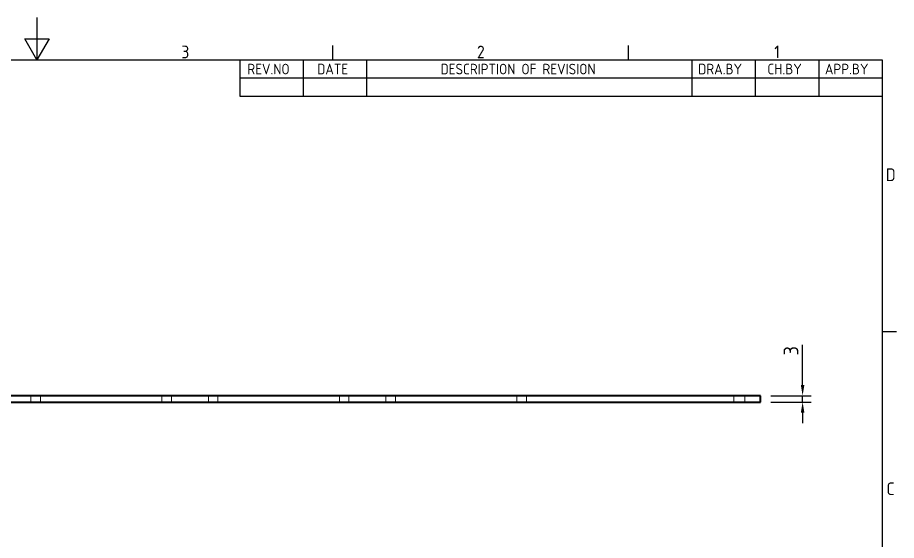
# Model space of a CAD drawing. Header units: millimetres. Extents: x 0 to 840, y 0 to 594.
# Drawn here: x 410.8 to 826.8, y 346.8 to 594 of the extents above; entities that cross this region are included whole.
import ezdxf

# ---------------------------------------------------------------- set-up
doc = ezdxf.new("R2010")
doc.units = ezdxf.units.MM
doc.header["$LTSCALE"] = 2
doc.linetypes.add('DASHED', pattern=[0.2067, 0.1654, -0.0413])
doc.layers.get('0').update_dxf_attribs({"color": 3, "lineweight": 25, "true_color": 0x00ff00})
for name, color, linetype, lineweight, true_color in [('가려진 것(ISO)', 2, 'DASHED', 18, 0xffff00), ('가시적인 것(ISO)', 3, 'Continuous', 40, 0x00ff00), ('기호(ISO)', 5, 'Continuous', 25, 0x0000ff), ('치수(ISO)', 2, 'Continuous', 25, 0xffff00)]:
    doc.layers.add(name, color=color, linetype=linetype, lineweight=lineweight, true_color=true_color)
doc.layers.add('경계(ISO)', color=7, linetype='Continuous', lineweight=25)
doc.styles.add('ISO ProportionalPSTEK', font='isocp.shx')
doc.styles.add('문자 텍스트_PSTEK_POSCO', font='isocp.shx')
doc.styles.add('치수 텍스트_PSTEK_POSCO', font='isocp.shx')
doc.dimstyles.new('치수_PSTEK_POSCO', dxfattribs={"dimscale": 2, "dimtxt": 3.5, "dimasz": 2.5, "dimexe": 2, "dimexo": 2.5, "dimgap": 1, "dimtad": 1, "dimrnd": 1e-08, "dimdsep": 46, "dimtxsty": '치수 텍스트_PSTEK_POSCO', "dimcen": 0.09, "dimdle": 10, "dimclrd": 7, "dimclre": 7, "dimclrt": 2, "dimadec": 1, "dimazin": 2, "dimtfac": 1, "dimtmove": 0, "dimatfit": 3, "dimfxl": 1, "dimtolj": 1, "dimlwd": -1, "dimlwe": -1, "dimarcsym": 0})

# ---------------------------------------------------------------- blocks, each defined once
blk = doc.blocks.new('경계 Default Border')
at = {"layer": '경계(ISO)'}
for p, q in [((280, 287.0000076293945), (280, 290.4000091552734)), ((350, 287.0000076293945), (350, 290.4000091552734)), ((410, 222.7499961853027), (413.4000015258789, 222.7499961853027))]:
    blk.add_line(p, q, dxfattribs=at)
at = {"layer": '경계(ISO)', "flags": 128}
for points in [[(210, 297.0000076293945), (210, 287.0000076293945), (207.1132469177246, 292.0000076293945), (212.8867530822754, 292.0000076293945), (210, 287.0000076293945)], [(10, 10), (10, 287.0000076293945), (410, 287.0000076293945), (410, 10), (10, 10)]]:
    blk.add_lwpolyline(points, dxfattribs=at)
at = {"layer": '경계(ISO)', "color": 2, "true_color": 0xffff00, "char_height": 3.00000011920929, "attachment_point": 7, "style": '문자 텍스트_PSTEK_POSCO'}
for s, insert in [('3', (244.1685395229535, 287.3713945155963)), ('2', (314.127739416884, 287.3713945155963)), ('1', (384.4860661041481, 287.4)), ('D', (410.878270202895, 258.3463944559917)), ('C', (411.0445395201643, 184.0963944559917))]:
    blk.add_mtext(s, dxfattribs=dict(at, insert=insert))
blk = doc.blocks.new('리비전 내역')
at = {"layer": '기호(ISO)'}
for p, q in [((258, 287.0000076293945), (410, 287.0000076293945)), ((258, 287.0000076293945), (258, 282.7200076293945)), ((273, 287.0000076293945), (273, 282.7200076293945)), ((288, 287.0000076293945), (288, 282.7200076293945)), ((365, 287.0000076293945), (365, 282.7200076293945)), ((380, 287.0000076293945), (380, 282.7200076293945)), ((395, 287.0000076293945), (395, 282.7200076293945)), ((410, 287.0000076293945), (410, 282.7200076293945)), ((258, 282.7200076293945), (410, 282.7200076293945)), ((258, 282.7200076293945), (258, 278.4400076293945)), ((273, 282.7200076293945), (273, 278.4400076293945)), ((288, 282.7200076293945), (288, 278.4400076293945)), ((365, 282.7200076293945), (365, 278.4400076293945)), ((380, 282.7200076293945), (380, 278.4400076293945)), ((395, 282.7200076293945), (395, 278.4400076293945)), ((410, 282.7200076293945), (410, 278.4400076293945)), ((258, 278.4400076293945), (410, 278.4400076293945))]:
    blk.add_line(p, q, dxfattribs=at)
at = {"layer": '기호(ISO)', "color": 2, "true_color": 0xffff00, "char_height": 2.5, "attachment_point": 7, "style": 'ISO ProportionalPSTEK'}
for s, insert in [('REV.NO', (259.7871163682308, 283.5831900503393)), ('DATE', (276.3142317728366, 283.5831900503393)), ('DESCRIPTION OF REVISION', (305.5070204333629, 283.5831900503393)), ('DRA.BY', (366.4757339553204, 283.5831900503393)), ('CH.BY', (382.8642915086117, 283.5831900503393)), ('APP.BY', (396.4777339604404, 283.5831900503393))]:
    blk.add_mtext(s, dxfattribs=dict(at, insert=insert))
blk = doc.blocks.new('*D38')
at = {"layer": 'Defpoints', "color": 0, "transparency": 16777216}
for p in [(762.3916487240447, 415.1879121175965), (762.3916487240447, 412.1879121175966), (782.3916487240448, 415.1879121175965)]:
    blk.add_point(p, dxfattribs=at)
at = {"layer": '치수(ISO)', "color": 7, "transparency": 16777216}
for p, q in [((782.3916487240448, 420.1879121175965), (782.3916487240448, 439.3067407422156)), ((767.3916487240447, 415.1879121175965), (786.3916487240448, 415.1879121175965)), ((767.3916487240447, 412.1879121175966), (786.3916487240448, 412.1879121175966)), ((782.3916487240448, 412.1879121175966), (782.3916487240448, 415.1879121175965)), ((782.3916487240448, 407.1879121175966), (782.3916487240448, 402.1879121175966))]:
    blk.add_line(p, q, dxfattribs=at)
for points in [[(781.5583153907114, 420.1879121175965), (783.2249820573782, 420.1879121175965), (782.3916487240448, 415.1879121175965)], [(781.5583153907114, 407.1879121175966), (783.2249820573782, 407.1879121175966), (782.3916487240448, 412.1879121175966)]]:
    blk.add_solid(points, dxfattribs=at)
at = {"layer": '치수(ISO)', "color": 2, "transparency": 16777216, "insert": (776.8916487240447, 434.2167912485546), "char_height": 7, "attachment_point": 4, "rotation": 90, "style": '치수 텍스트_PSTEK_POSCO'}
blk.add_mtext('\\A1;3', dxfattribs=at)

msp = doc.modelspace()

# ---------------------------------------------------------------- linework, layer by layer
at = {"layer": '가려진 것(ISO)'}
for p, q in [((417.1416487240447, 415.1879121175947), (417.1416487240447, 412.1879121175948)), ((421.6416487240448, 415.1879121175947), (421.6416487240448, 412.1879121175948)), ((479.1416487240448, 415.1879121175947), (479.1416487240448, 412.1879121175948)), ((483.6416487240447, 415.1879121175947), (483.6416487240447, 412.1879121175948)), ((501.1416487240447, 415.1879121175947), (501.1416487240447, 412.1879121175948)), ((505.6416487240448, 415.1879121175947), (505.6416487240448, 412.1879121175948)), ((563.1416487240448, 415.1879121175947), (563.1416487240448, 412.1879121175948)), ((567.6416487240447, 415.1879121175947), (567.6416487240447, 412.1879121175948)), ((585.1416487240448, 415.1879121175947), (585.1416487240448, 412.1879121175948)), ((589.6416487240448, 415.1879121175947), (589.6416487240448, 412.1879121175948)), ((647.1416487240448, 415.1879121175947), (647.1416487240448, 412.1879121175948)), ((651.6416487240449, 415.1879121175947), (651.6416487240449, 412.1879121175947)), ((749.7916487240448, 415.1879121175929), (749.7916487240448, 412.1879121175929)), ((754.9916487240448, 415.1879121175929), (754.9916487240448, 412.1879121175929))]:
    msp.add_line(p, q, dxfattribs=at)
at = {"layer": '가시적인 것(ISO)'}
for p, q in [((762.3916487240447, 415.1879121175966), (53.39164872404467, 415.1879121175967)), ((53.39164872404474, 412.1879121175967), (762.3916487240447, 412.1879121175966)), ((762.3916487240447, 412.1879121175966), (762.3916487240447, 415.1879121175966))]:
    msp.add_line(p, q, dxfattribs=at)

# ---------------------------------------------------------------- block references
at = {"xscale": 2, "yscale": 2, "zscale": 2}
msp.add_blockref('경계 Default Border', (0, 0), dxfattribs=at)
at = {"layer": '기호(ISO)', "xscale": 2, "yscale": 2, "zscale": 2}
msp.add_blockref('리비전 내역', (0, 0), dxfattribs=at)

# ---------------------------------------------------------------- dimensions: what is measured, and where the dimension line sits
at = {"layer": '치수(ISO)', "color": 7}
dim = msp.add_linear_dim(base=(782.3916487240448, 415.1879121175965), p1=(762.3916487240447, 412.1879121175966), p2=(762.3916487240447, 415.1879121175965), angle=270, dimstyle='치수_PSTEK_POSCO', override={"dimdec": 2, "dimtp": 0, "dimtm": -0, "dimtdec": 2, "dimtofl": 1, "dimatfit": 1}, dxfattribs=at)
dim.commit()
dim.dimension.update_dxf_attribs({"geometry": '*D38', "text_midpoint": (782.3916487240447, 435.7617659953851), "dimtype": 160})

doc.saveas('drawing.dxf')
